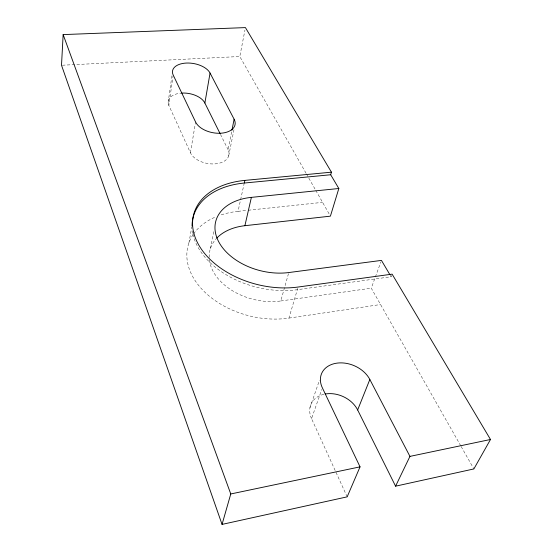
<?xml version="1.0" encoding="UTF-8"?>
<svg xmlns="http://www.w3.org/2000/svg" width="552" height="552" viewBox="0 0 552 552"><rect width="100%" height="100%" fill="white"/><g stroke="black" fill="none" stroke-linecap="round" stroke-linejoin="round"><path stroke-width="0.41" stroke-dasharray="2.76 2.07" d="M168.132 102.424L171.976 75.507M231.605 131.9L228.059 149.626A19.955 12.254 10.7 0 1 215.28 163.861A19.955 12.254 10.7 0 1 190.419 152.752L168.843 105.391L173.08 75.914M190.419 152.752L195.587 122.006M188.881 243.059L191.792 226.948M306.022 173.19L239.803 56.518L244.943 30.077M228.659 156.078L234.138 128.906M210.395 248.614L213.976 230.881M221.242 214.845A76.066 52.385 14.4 0 1 238.043 211.326L240.424 200.507M240.603 199.679L244.081 183.871M209.346 259.771A53.647 36.915 14.4 0 0 280.782 300.971L288.779 272.55M193.124 234.621A76.066 52.385 14.4 0 0 207.711 294.802A76.066 52.385 14.4 0 0 288.951 318.097L297.7 288.365M309.948 407.721L319.498 380.149M347.167 496.848L311.535 418.63L321.802 389.491M460.727 445.774L371.282 288.178L380.859 261.993M192.924 234.082A78.115 52.067 14.3 0 0 297.307 289.697L391.126 276.752L391.623 275.455M288.951 318.097L380.556 304.518M280.782 300.971L371.282 288.178M238.043 211.326L247.434 210.326M248.29 210.236L322.575 202.356M62.369 65.212L239.803 56.518M390.285 275.331L391.126 276.752M306.443 173.942L315.358 189.647M315.785 190.392L329.992 215.425M461.148 446.52L473.871 468.938M220.455 134.357L228.059 149.626M193.614 233.896A76.066 52.385 14.4 0 1 215.604 216.95M311.535 418.63A25.958 19.941 24 0 1 324.307 394.19M168.843 105.391A18.975 11.026 9.6 0 1 180.904 93.143M209.167 257.418A53.647 36.915 14.4 0 1 216.129 238.816M192.758 233.282A78.115 52.067 14.3 0 1 192.372 230.895"/><path stroke-width="0.83" d="M216.701 238.195A53.647 36.915 14.4 0 1 244.895 225.699L330.406 216.156L338.831 188.501L330.689 174.756L331.448 172.176L245.426 27.6L63.149 34.597L61.507 65.253L222.049 524.4L347.167 496.848L360.042 466.854L322.375 387.87A26.827 19.982 23 0 1 335.933 363.292A26.827 19.982 23 0 1 369.84 379.486L409.943 456.387L395.577 486.181L357.648 409.977A25.958 19.941 24 0 0 325.142 394.024M220.075 133.591L204.868 103.038L210.057 73.064A19.444 10.854 9.8 0 0 186.141 63.066A19.444 10.854 9.8 0 0 173.204 75.072L195.587 122.006A20.479 12.096 10.7 0 0 221.138 133.198A20.479 12.096 10.7 0 0 234.131 119.232L210.057 73.064M231.943 130.21L234.131 119.232M192.061 226.016A78.115 52.067 14.3 0 1 244.267 183.036L244.846 180.394L331.448 172.176M244.895 225.699L251.388 197.368L338.831 188.501M222.049 524.4L230.77 493.964L63.149 34.597M357.648 409.977L369.84 379.486M244.846 180.394A78.308 52.033 14.2 0 0 197.305 242.3A78.308 52.033 14.2 0 0 298.094 287.033L392.12 274.151L490.493 439.489L473.871 468.938L395.577 486.181M230.77 493.964L360.042 466.854M409.943 456.387L490.493 439.489M244.267 183.036L330.689 174.756M389.864 274.62L381.439 260.399L288.779 272.55A55.096 36.687 14.3 0 1 218.295 240.969A55.096 36.687 14.3 0 1 251.388 197.368M181.677 93.088A18.975 11.026 9.6 0 1 204.868 103.038"/></g></svg>
